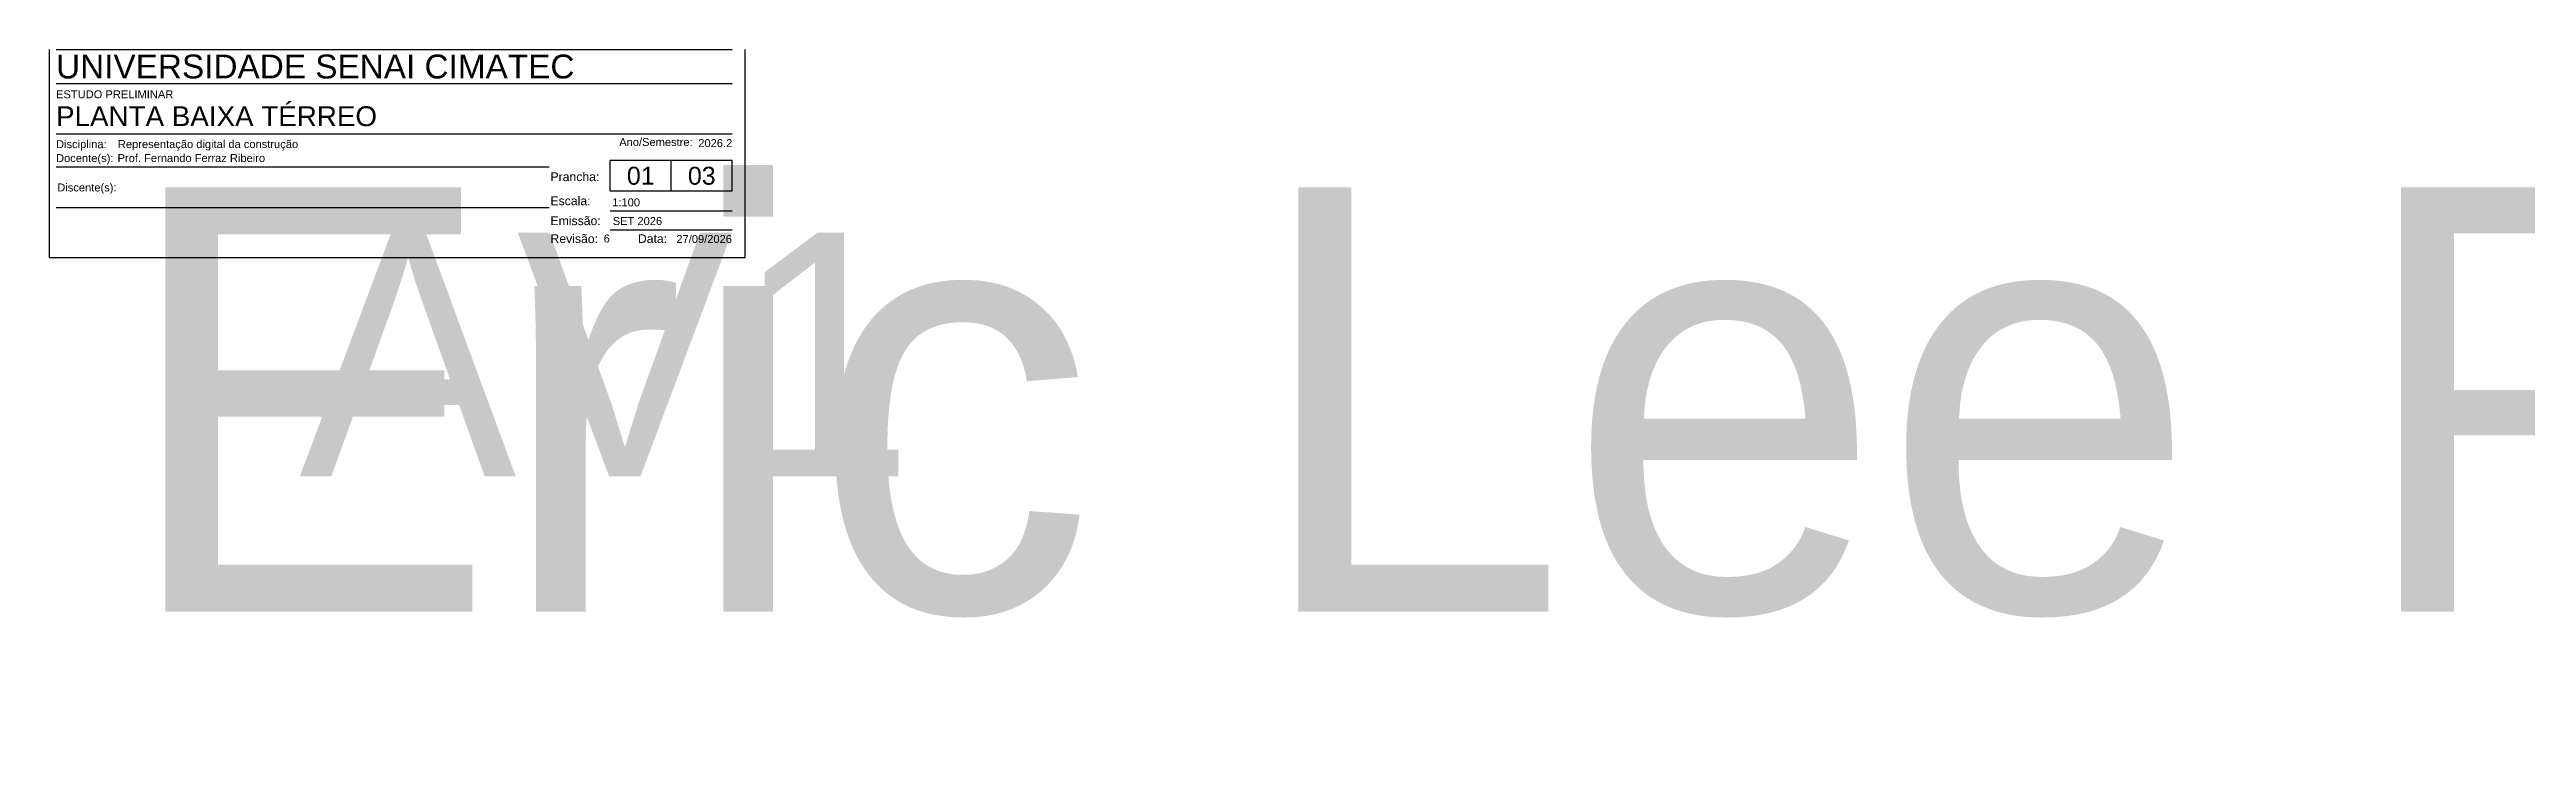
# Model space of a CAD drawing. Header units: metres. Extents: x 15 to 190, y -2 to 16.
# Drawn here: x 33.31 to 58.76, y -2.32 to 4.76 of the extents above; entities that cross this region are included whole.
import ezdxf
from ezdxf.enums import TextEntityAlignment as Align

# ---------------------------------------------------------------- set-up
doc = ezdxf.new("R2018")
doc.units = ezdxf.units.M
doc.header["$LTSCALE"] = 0.25
doc.layers.add('CAR_0', color=7, linetype='Continuous', true_color=0xff6b00, plot=False)
for name, color, linetype in [('CAR_LINHAS_CINZA', 8, 'Continuous'), ('CAR_LINHAS_DESTAQUE', 3, 'Continuous'), ('CAR_TEXTO_CINZA', 8, 'Continuous'), ('CAR_TEXTO_PRETO', 1, 'Continuous')]:
    doc.layers.add(name, color=color, linetype=linetype)
doc.styles.add('Arial', font='arial.ttf')
doc.styles.get("Standard").update_dxf_attribs({"font": 'arial.ttf'})

# ---------------------------------------------------------------- blocks, each defined once
blk = doc.blocks.new('carimbo')
at = {"layer": 'CAR_0'}
for p, q in [((-0.175, 0), (-0.175, 0.05225)), ((0, 0), (0, 0.05225)), ((-0.175, 0), (0, 0))]:
    blk.add_line(p, q, dxfattribs=at)
at = {"layer": 'CAR_LINHAS_CINZA'}
for p, q in [((-0.17336, 0.05225), (-0.00329, 0.05225)), ((-0.17336, 0.04375), (-0.00329, 0.04375)), ((-0.00329, 0.031), (-0.17336, 0.031)), ((-0.04936, 0.02275), (-0.17336, 0.02275)), ((-0.04936, 0.0125), (-0.17336, 0.0125))]:
    blk.add_line(p, q, dxfattribs=at)
at = {"layer": 'CAR_LINHAS_DESTAQUE'}
for p, q in [((-0.00329, 0.02443), (-0.03396, 0.02443)), ((-0.03396, 0.01665), (-0.03396, 0.02443)), ((-0.01862, 0.01665), (-0.01862, 0.02443)), ((-0.00329, 0.01665), (-0.00329, 0.02443)), ((-0.00329, 0.01665), (-0.03396, 0.01665))]:
    blk.add_line(p, q, dxfattribs=at)
at = {"layer": 'CAR_TEXTO_CINZA'}
for p, q in [((-0.00329, 0.01165), (-0.03396, 0.01165)), ((-0.00329, 0.00685), (-0.03396, 0.00685))]:
    blk.add_line(p, q, dxfattribs=at)
at = {"layer": 'CAR_TEXTO_CINZA', "style": 'Arial'}
for s, height, p in [('Disciplina:', 0.002, (-0.17336, 0.0275)), ('Docente(s):', 0.002, (-0.17336, 0.024)), ('Ano/Semestre:', 0.002, (-0.03171, 0.02803)), ('Prancha: ', 0.0022, (-0.049, 0.01921)), ('Escala:', 0.0022, (-0.049, 0.01315)), ('Emissão:', 0.0022, (-0.049, 0.00815)), ('Revisão: ', 0.0022, (-0.049, 0.00365)), ('Data:', 0.0022, (-0.02701, 0.00365))]:
    blk.add_text(s, height=height, dxfattribs=at).set_placement(p)
blk.add_text('Discente(s):', height=0.002, dxfattribs=at).set_placement((-0.17305, 0.01762), align=Align.MIDDLE_LEFT)
at = {"layer": 'CAR_TEXTO_CINZA', "style": 'Arial', "flags": 8}
blk.add_attdef('FASE', (-0.17336, 0.04), '', height=0.002, dxfattribs=at)
blk.add_attdef('A/S', text='', height=0.002, dxfattribs=at).set_placement((-0.00329, 0.02776), align=Align.RIGHT)
at = {"layer": 'CAR_TEXTO_PRETO', "lineweight": 30, "flags": 104}
blk.add_attdef('TITULO_01', text='', height=0.003, dxfattribs=at).set_placement((-0.11218, 0.00625), align=Align.MIDDLE_CENTER)
at = {"layer": 'CAR_TEXTO_PRETO', "linetype": 'Continuous', "style": 'Arial', "flags": 8}
for tag, p, height in [('IES-CURSO', (-0.17336, 0.045), 0.006), ('NOME', (-0.17336, 0.033), 0.005)]:
    blk.add_attdef(tag, p, '', height=height, dxfattribs=at)
at = {"layer": 'CAR_TEXTO_PRETO', "style": 'Arial', "flags": 8}
for tag, p in [('DOCENTE', (-0.15788, 0.024)), ('DISCIPLINA', (-0.15782, 0.0275)), ('DATAEMISSÃO', (-0.03335, 0.00815)), ('REVN', (-0.03563, 0.00379))]:
    blk.add_attdef(tag, p, '', height=0.002, dxfattribs=at)
at = {"layer": 'CAR_TEXTO_PRETO', "lineweight": 30, "flags": 104}
blk.add_attdef('DISCENTE', text='', height=0.002, dxfattribs=at).set_placement((-0.15757, 0.01762), align=Align.MIDDLE_LEFT)
at = {"layer": 'CAR_TEXTO_PRETO', "style": 'Arial', "flags": 8}
for tag, p in [('NUM', (-0.02629, 0.02054)), ('TOT', (-0.01095, 0.02054))]:
    blk.add_attdef(tag, text='', height=0.0045, dxfattribs=at).set_placement(p, align=Align.MIDDLE_CENTER)
at = {"layer": 'CAR_TEXTO_PRETO', "style": 'Arial'}
blk.add_attdef('ESCALA', (-0.03346, 0.01285), '', height=0.002, dxfattribs=at)
at = {"layer": 'CAR_TEXTO_PRETO', "style": 'Arial', "flags": 8}
blk.add_attdef('REVDATA', text='', height=0.002, dxfattribs=at).set_placement((-0.00337, 0.00365), align=Align.RIGHT)

msp = doc.modelspace()

# ---------------------------------------------------------------- block references
ref = msp.add_blockref('carimbo', (40.459, 2.622), dxfattribs=dict(xscale=40.85243783300339, yscale=40.85243783300339, zscale=40.85243783300339))
ref.add_attrib('FASE', 'ESTUDO PRELIMINAR', (33.377, 4.257), dxfattribs={"layer": 'CAR_TEXTO_CINZA', "height": 0.0817, "style": 'Arial'})
ref.add_attrib('NOME', 'PLANTA BAIXA TÉRREO', (33.377, 3.971), dxfattribs={"layer": 'CAR_TEXTO_CINZA', "color": 7, "linetype": 'Continuous', "height": 0.20426, "style": 'Arial'})
ref.add_attrib('DISCIPLINA', 'Representação digital da construção', (34.012, 3.746), dxfattribs={"layer": 'CAR_TEXTO_CINZA', "height": 0.0817, "style": 'Arial'})
ref.add_attrib('DOCENTE', 'Prof. Fernando Ferraz Ribeiro', (34.009, 3.603), dxfattribs={"layer": 'CAR_TEXTO_CINZA', "height": 0.0817, "style": 'Arial'})
lines = msp.add_mtext('AV1', dxfattribs={"layer": 'CAR_TEXTO_CINZA', "color": 7, "insert": (35.876, 2.878), "char_height": 2.5, "attachment_point": 1})
ref.add_attrib('TITULO_01', '', (35.876, 2.878), dxfattribs={"flags": 104}).embed_mtext(lines)
ref.add_attrib('ESCALA', '1:100', (39.092, 3.148), dxfattribs={"layer": 'CAR_TEXTO_CINZA', "color": 3, "height": 0.0817, "style": 'Arial'})
ref.add_attrib('DATAEMISSÃO', 'SET 2026', (39.097, 2.956), dxfattribs={"layer": 'CAR_TEXTO_CINZA', "height": 0.0817, "style": 'Arial'})
ref.add_attrib('NUM', '01', dxfattribs={"layer": 'CAR_TEXTO_CINZA', "color": 7, "height": 0.1838, "style": 'Arial'}).set_placement((39.385, 3.462), align=Align.MIDDLE_CENTER)
ref.add_attrib('TOT', '03', dxfattribs={"layer": 'CAR_TEXTO_CINZA', "color": 7, "height": 0.1838, "style": 'Arial'}).set_placement((40.012, 3.462), align=Align.MIDDLE_CENTER)
ref.add_attrib('REVN', '6', (39.004, 2.777), dxfattribs={"layer": 'CAR_TEXTO_CINZA', "height": 0.0817, "style": 'Arial'})
ref.add_attrib('REVDATA', '27/09/2026', dxfattribs={"layer": 'CAR_TEXTO_CINZA', "height": 0.0817, "style": 'Arial'}).set_placement((40.322, 2.772), align=Align.RIGHT)
ref.add_attrib('IES-CURSO', 'UNIVERSIDADE SENAI CIMATEC', (33.377, 4.461), dxfattribs={"layer": 'CAR_TEXTO_CINZA', "color": 7, "linetype": 'Continuous', "height": 0.24511, "style": 'Arial'})
ref.add_attrib('A/S', '2026.2', dxfattribs={"layer": 'CAR_TEXTO_CINZA', "height": 0.0817, "style": 'Arial'}).set_placement((40.325, 3.756), align=Align.RIGHT)
lines = msp.add_mtext('Eric Lee Rabello Alves, Guilherme Macêdo de Souza Duque', dxfattribs={"layer": 'CAR_TEXTO_CINZA', "insert": (34.022, 3.342), "char_height": 4.35343, "attachment_point": 1})
ref.add_attrib('DISCENTE', '', (34.022, 3.342), dxfattribs={"flags": 104}).embed_mtext(lines)

doc.saveas('drawing.dxf')
